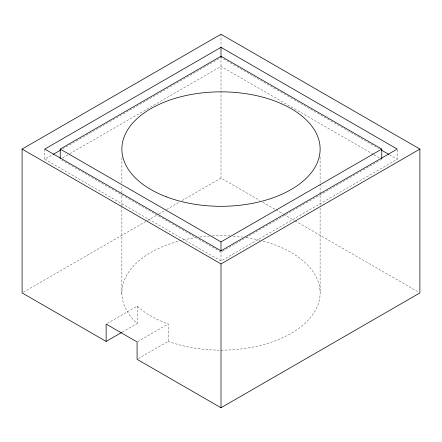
<?xml version="1.0" encoding="UTF-8"?>
<svg xmlns="http://www.w3.org/2000/svg" width="442" height="442" viewBox="0 0 442 442"><rect width="100%" height="100%" fill="white"/><g stroke="black" fill="none" stroke-linecap="round" stroke-linejoin="round"><path stroke-width="0.33" stroke-dasharray="2.21 1.66" d="M121.87 293.488L121.893 206.547M121.893 205.856L121.898 193.436M121.898 192.745L121.898 185.85M121.898 183.087L121.904 156.866M44.764 149.081L44.764 159.225L52.532 154.739M62.687 148.877L221 57.477L379.313 148.877M62.615 157.844L69.19 154.048M69.786 153.7L221 66.399L373.407 154.391M23.293 292.228L146.937 220.845M147.534 220.503L158.286 214.298M158.882 213.95L166.048 209.812M166.645 209.469L179.187 202.226M182.176 200.502L221 178.087L259.824 200.502M381.777 159.225L221 252.045L60.222 159.225M107.318 323.389L137.191 306.14A99.13 57.233 0 0 0 168.17 323.997L168.17 341.351L137.075 359.302M44.764 159.225L221 260.973L397.236 159.225L397.236 149.081M122.257 332.113L137.191 323.489A99.13 57.233 0 0 1 195.668 237.586M137.672 341.605L168.17 323.997M389.468 154.739L397.236 159.225M374.004 154.739L379.385 157.844M262.813 202.226L275.355 209.469M275.952 209.812L283.118 213.95M283.714 214.298L294.466 220.503M295.063 220.845L418.707 292.228M320.096 157.137L320.096 183.292M320.096 183.977L320.096 205.315M320.096 208.066L320.096 291.344M221 34.244L221 46.637M221 56.256L221 178.087M221 250.829L221 260.973M137.191 306.14L137.191 323.489M263.167 241.122A99.13 57.233 0 0 1 307.964 320.395A99.13 57.233 0 0 1 168.17 341.351M199.723 237.023A99.13 57.233 0 0 1 209.077 236.105M212.353 235.906A99.13 57.233 0 0 1 229.917 235.917M233.332 236.133A99.13 57.233 0 0 1 242.52 237.05M246.398 237.597A99.13 57.233 0 0 1 259.995 240.304"/><path stroke-width="0.66" d="M106.124 341.428L22.1 292.919L22.1 149.081L221 34.244L419.9 149.081L419.9 292.919L221 407.756L137.075 359.302L137.075 341.948L106.124 324.074L106.124 341.428L121.655 332.461M221 47.333L44.764 149.081L221 250.829L397.236 149.081L221 47.333L221 56.797M60.222 158.545L60.222 149.081L221 56.256L381.777 149.081L381.777 158.545M53.128 154.396L60.3 150.258M60.222 149.081L221 241.901L381.777 149.081M22.1 149.081L221 263.913L419.9 149.081M381.7 150.258L388.872 154.396M221 241.901L221 250.691M221 263.913L221 407.756M166.175 196.762A99.13 57.233 0 0 0 319.936 152.65A99.13 57.233 0 0 0 176.888 97.826A99.13 57.233 0 0 0 166.175 196.762"/></g></svg>
